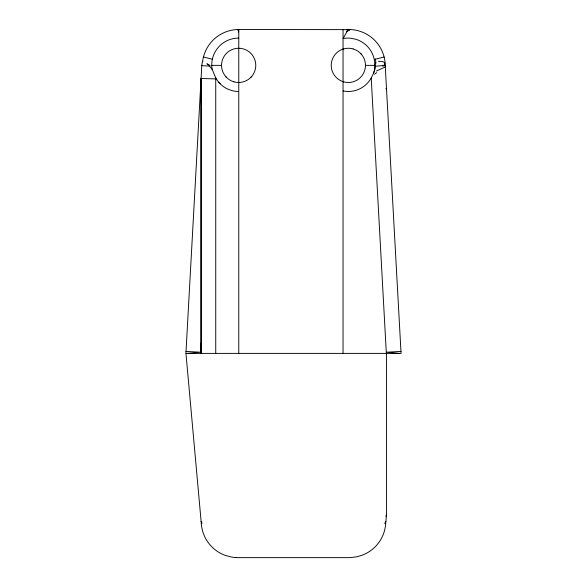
<?xml version="1.0" encoding="UTF-8"?>
<svg xmlns="http://www.w3.org/2000/svg" width="587" height="587" viewBox="0 0 587 587"><rect width="100%" height="100%" fill="white"/><g stroke="black" fill="none" stroke-linecap="round" stroke-linejoin="round"><path stroke-width="0.88" d="M201.062 78.497L201.062 353.389L201.062 78.511L215.737 78.9L215.737 353.389M347.203 29.629L237.566 29.519L238.249 29.431M386.495 353.095L386.451 515.349L385.732 523.046A36.438 36.438 0 0 1 362.054 555.265L356.529 556.843L350.74 557.533A14.697 14.697 0 0 1 348.891 557.65L238.109 557.65A14.616 14.616 0 0 1 236.26 557.533L234.983 557.459A36.423 36.423 0 0 1 231.109 556.968L224.946 555.273A36.423 36.423 0 0 1 201.282 523.068M237.596 29.519A36.504 36.504 0 0 0 203.462 56.976A36.504 36.504 0 0 0 202.603 61.562A14.675 14.675 0 0 0 201.774 65.663L185.925 353.389L401.06 353.389L385.248 66.082M201.062 343.072L200.659 353.389M215.737 78.9L215.789 77.961L212.112 69.259A26.848 26.848 0 0 1 212.355 59.25A26.804 26.797 -15.6 0 1 219.817 45.713C224.799 40.804 231.777 38.001 238.77 38.096M386.341 353.389L371.211 77.961C373.002 74.373 376.252 68.686 374.99 65.37M384.955 67.094L376.45 70.998M251.713 76.449L251.023 77.213M347.746 30.891L349.287 29.504A36.511 36.511 0 0 1 385.255 66.199M346.822 31.815L343.124 38.537A26.797 26.797 -49.7 0 1 350.923 38.25L355.839 39.263A26.907 26.907 -52.5 0 1 374.286 59.485A26.899 26.892 -51.9 0 1 374.858 65.37A26.797 26.797 0 0 1 373.64 72.993M343.043 49.088L343.644 48.904M374.286 59.485L384.118 56.976M186.387 353.491L185.969 353.528L201.268 523.046M187.576 353.389L200.549 352.222L185.896 351.408M201.048 521.535L201.642 521.483M375.409 66.206L385.116 65.443M401.104 351.408L386.451 352.222L399.424 353.389M385.864 88.446L386.488 88.432L386.495 89.532M211.753 65.37L221.534 65.37M365.466 65.37L374.858 65.37M385.85 515.269L386.451 515.269M201.789 65.663L209.669 66.096M385.982 516.545L386.393 516.582M385.358 521.483L385.952 521.535M203.462 56.976L212.355 59.243M343.644 81.835L343.057 81.659M207.116 64.159L208.348 64.871M384.236 64.489L385.028 65.245M360.513 53.329L361.401 54.29M226.487 77.411L225.599 76.449M220.096 83.728L218.753 82.261M212.112 69.259L210.051 66.735A7.198 6.875 -54.8 0 1 209.588 66.148M215.789 77.961L216.067 78.445A26.099 26.099 0 0 0 227.551 88.997L231.498 90.471A26.099 26.099 0 0 0 238.66 91.477M347.203 31.449L347.203 29.357A14.675 14.675 0 0 1 349.338 29.504M343.043 29.35L343.043 353.389M238.77 29.387L238.77 353.389M207.849 64.445A14.477 2.81 37.2 0 1 206.962 63.543M238.63 32.006A14.139 2.48 75.1 0 1 238.66 30.443M346.763 31.771A8.005 5.371 35.4 0 1 347.086 31.36M208.634 64.731A4.058 3.412 86.6 0 1 210.014 65.634M382.408 65.208A14.271 4.094 33.9 0 1 383.186 66.294M374.609 74.255A9.443 5.687 -43.8 0 1 376.751 72.671M371.211 77.961A26.099 26.099 0 0 1 343.102 90.941M237.346 29.864A14.66 2.509 79.3 0 1 237.625 30.15M202.625 61.54A14.58 1.343 13 0 1 202.889 61.408M349.294 29.915A14.653 1.71 -86 0 1 349.478 30.531M347.387 31.096A7.11 1.651 -26.9 0 1 346.924 31.522M236.275 557.489A14.271 3.507 -69.3 0 1 236.157 557.379M385.226 522.988A14.638 1.49 5.7 0 1 384.199 523.142M375.907 63.352A28.022 28.015 -24.7 0 0 375.35 59.214A27.978 27.971 -48.2 0 0 375.284 58.949M374.968 65.164A9.715 5.298 -86.9 0 1 375.46 62.956M385.637 66.177A10.25 2.421 45.6 0 1 385.329 66.177M378.446 61.349A14.594 4.549 -16.8 0 1 384.617 64.409M208.356 64.709A8.629 5.041 59.8 0 1 208.583 64.849M348.025 30.773A8.636 1.666 -31 0 1 347.944 30.876M201.686 523.318A14.638 2.275 -10.9 0 1 202.207 522.929M353.125 48.926L353.036 48.904A17.118 17.118 0 0 0 331.538 68.635A17.118 17.118 0 0 0 358.862 78.878A17.118 17.118 0 0 0 355.627 49.873L353.125 48.926M233.964 81.835L231.373 80.867A17.126 17.126 0 0 1 228.138 51.861A17.126 17.126 0 0 1 255.462 62.105A17.126 17.126 0 0 1 233.964 81.835"/></g></svg>
